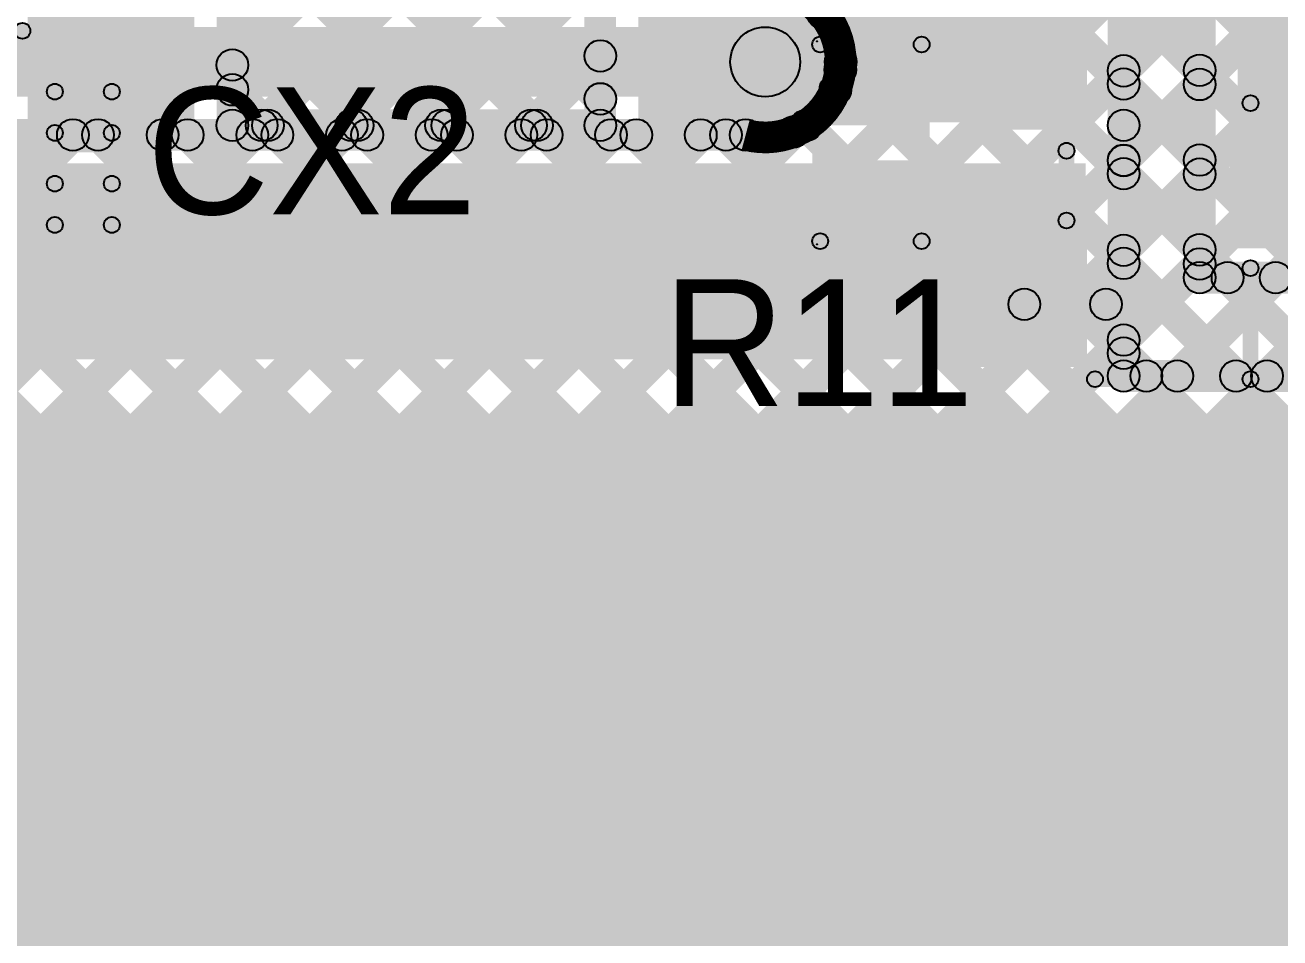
# Model space of a CAD drawing. Header units: millimetres. Extents: x -0.08 to 5.25, y -0.08 to 2.73.
# Drawn here: x 2.0906 to 2.4863, y 1.1489 to 1.4366 of the extents above; entities that cross this region are included whole.
import ezdxf

# ---------------------------------------------------------------- set-up
doc = ezdxf.new("R2010")
doc.units = ezdxf.units.MM
doc.header["$MEASUREMENT"] = 0
for name, color, linetype in [('BottomLayer', 5, 'Continuous'), ('TopLayer', 1, 'Continuous'), ('TopOverlay', 2, 'Continuous'), ('TopPaste', 8, 'Continuous'), ('TopSolder', 216, 'Continuous'), ('ViaHoleLayer', 16, 'Continuous')]:
    doc.layers.add(name, color=color, linetype=linetype)

# ---------------------------------------------------------------- blocks, each defined once
blk = doc.blocks.new('SOT23_3_32')
at = {"layer": 'TopLayer'}
for points in [[(0.01574, 0.02657), (-0.01575, 0.02657), (-0.01575, 0.05807), (0.01574, 0.05807)], [(-0.02166, -0.05807), (-0.05316, -0.05807), (-0.05316, -0.02657), (-0.02166, -0.02657)], [(0.05314, -0.05807), (0.02165, -0.05807), (0.02165, -0.02657), (0.05314, -0.02657)]]:
    blk.add_hatch(color=1, dxfattribs=at).paths.add_polyline_path(points)
at = {"layer": 'TopOverlay'}
h = blk.add_hatch(color=2, dxfattribs=at)
edge = h.paths.add_edge_path()
edge.add_arc((-0.06101, 0.029), 0.0025, 0, 360)
h = blk.add_hatch(color=2, dxfattribs=at)
edge = h.paths.add_edge_path()
edge.add_arc((-0.06101, 0.029), 0.0025, 0, 360)
for points in [[(-0.05851, -0.02), (-0.06351, -0.02), (-0.06351, 0.029), (-0.05851, 0.029)], [(-0.02601, 0.0315), (-0.02601, 0.0265), (-0.06101, 0.0265), (-0.06101, 0.0315)], [(0.06099, 0.0315), (0.06099, 0.0265), (0.02599, 0.0265), (0.02599, 0.0315)], [(0.06349, -0.02), (0.05849, -0.02), (0.05849, 0.029), (0.06349, 0.029)], [(0.01099, -0.0265), (0.01099, -0.0315), (-0.01101, -0.0315), (-0.01101, -0.0265)]]:
    blk.add_hatch(color=2, dxfattribs=at).paths.add_polyline_path(points)
h = blk.add_hatch(color=2, dxfattribs=at)
edge = h.paths.add_edge_path()
edge.add_arc((-0.02601, 0.029), 0.0025, 0, 360)
h = blk.add_hatch(color=2, dxfattribs=at)
edge = h.paths.add_edge_path()
edge.add_arc((0.02599, 0.029), 0.0025, 0, 360)
h = blk.add_hatch(color=2, dxfattribs=at)
edge = h.paths.add_edge_path()
edge.add_arc((0.06099, 0.029), 0.0025, 0, 360)
h = blk.add_hatch(color=2, dxfattribs=at)
edge = h.paths.add_edge_path()
edge.add_arc((0.06099, 0.029), 0.0025, 0, 360)
h = blk.add_hatch(color=2, dxfattribs=at)
edge = h.paths.add_edge_path()
edge.add_arc((-0.06101, -0.02), 0.0025, 0, 360)
h = blk.add_hatch(color=2, dxfattribs=at)
edge = h.paths.add_edge_path()
edge.add_arc((0.06099, -0.02), 0.0025, 0, 360)
h = blk.add_hatch(color=2, dxfattribs=at)
edge = h.paths.add_edge_path()
edge.add_arc((-0.01101, -0.029), 0.0025, 0, 360)
h = blk.add_hatch(color=2, dxfattribs=at)
edge = h.paths.add_edge_path()
edge.add_arc((0.01099, -0.029), 0.0025, 0, 360)
h = blk.add_hatch(color=2, dxfattribs=at)
edge = h.paths.add_edge_path()
edge.add_arc((-0.068, -0.044), 0.00492, 0, 360)
h = blk.add_hatch(color=2, dxfattribs=at)
edge = h.paths.add_edge_path()
edge.add_arc((-0.062, -0.044), 0.00492, 0, 360)
at = {"layer": 'TopPaste'}
for points in [[(0.01574, 0.02657), (-0.01575, 0.02657), (-0.01575, 0.05807), (0.01574, 0.05807)], [(-0.02166, -0.05807), (-0.05316, -0.05807), (-0.05316, -0.02657), (-0.02166, -0.02657)], [(0.05314, -0.05807), (0.02165, -0.05807), (0.02165, -0.02657), (0.05314, -0.02657)]]:
    blk.add_hatch(color=8, dxfattribs=at).paths.add_polyline_path(points)
at = {"layer": 'TopSolder'}
for points in [[(0.01974, 0.02257), (-0.01975, 0.02257), (-0.01975, 0.06207), (0.01974, 0.06207)], [(-0.01766, -0.06207), (-0.05716, -0.06207), (-0.05716, -0.02257), (-0.01766, -0.02257)], [(0.05714, -0.06207), (0.01765, -0.06207), (0.01765, -0.02257), (0.05714, -0.02257)]]:
    blk.add_hatch(color=216, dxfattribs=at).paths.add_polyline_path(points)
at = {"layer": 'TopOverlay', "const_width": 0.00984}
blk.add_lwpolyline([(-0.062, -0.044, 1), (-0.068, -0.044, 1)], format="xyb", close=True, dxfattribs=at)
at = {"layer": 'TopOverlay'}
for centre, radius in [((-0.06101, 0.029), 0.0025), ((-0.06101, 0.029), 0.0025), ((-0.02601, 0.029), 0.0025), ((0.02599, 0.029), 0.0025), ((0.06099, 0.029), 0.0025), ((0.06099, 0.029), 0.0025), ((-0.06101, -0.02), 0.0025), ((0.06099, -0.02), 0.0025), ((-0.01101, -0.029), 0.0025), ((0.01099, -0.029), 0.0025), ((-0.068, -0.044), 0.00492), ((-0.062, -0.044), 0.00492)]:
    blk.add_circle(centre, radius, dxfattribs=at)
blk = doc.blocks.new('NX3215SA_32_768K_STD_MUA_8_42')
at = {"layer": 'TopLayer'}
for points in [[(-0.0689, 0.03543), (-0.02953, 0.03543), (-0.02953, -0.03543), (-0.0689, -0.03543)], [(0.02953, 0.03543), (0.0689, 0.03543), (0.0689, -0.03543), (0.02953, -0.03543)]]:
    blk.add_hatch(color=1, dxfattribs=at).paths.add_polyline_path(points)
at = {"layer": 'TopOverlay'}
h = blk.add_hatch(color=2, dxfattribs=at)
edge = h.paths.add_edge_path()
edge.add_arc((-0.02, 0.031), 0.0025, 0, 360)
for points in [[(0.02, 0.0335), (0.02, 0.0285), (-0.02, 0.0285), (-0.02, 0.0335)], [(0.02, -0.0285), (0.02, -0.0335), (-0.02, -0.0335), (-0.02, -0.0285)]]:
    blk.add_hatch(color=2, dxfattribs=at).paths.add_polyline_path(points)
h = blk.add_hatch(color=2, dxfattribs=at)
edge = h.paths.add_edge_path()
edge.add_arc((0.02, 0.031), 0.0025, 0, 360)
h = blk.add_hatch(color=2, dxfattribs=at)
edge = h.paths.add_edge_path()
edge.add_arc((-0.02, -0.031), 0.0025, 0, 360)
h = blk.add_hatch(color=2, dxfattribs=at)
edge = h.paths.add_edge_path()
edge.add_arc((0.02, -0.031), 0.0025, 0, 360)
at = {"layer": 'TopPaste'}
for points in [[(-0.0689, 0.03543), (-0.02953, 0.03543), (-0.02953, -0.03543), (-0.0689, -0.03543)], [(0.02953, 0.03543), (0.0689, 0.03543), (0.0689, -0.03543), (0.02953, -0.03543)]]:
    blk.add_hatch(color=8, dxfattribs=at).paths.add_polyline_path(points)
at = {"layer": 'TopSolder'}
for points in [[(-0.0729, 0.03943), (-0.02553, 0.03943), (-0.02553, -0.03943), (-0.0729, -0.03943)], [(0.02553, 0.03943), (0.0729, 0.03943), (0.0729, -0.03943), (0.02553, -0.03943)]]:
    blk.add_hatch(color=216, dxfattribs=at).paths.add_polyline_path(points)
at = {"layer": 'TopOverlay'}
for centre in [(-0.02, 0.031), (0.02, 0.031), (-0.02, -0.031), (0.02, -0.031)]:
    blk.add_circle(centre, 0.0025, dxfattribs=at)
blk = doc.blocks.new('R__0402_61')
at = {"layer": 'TopLayer'}
for points in [[(-0.0275, -0.0125), (-0.0275, 0.0125), (-0.0095, 0.0125), (-0.0095, -0.0125)], [(0.0095, -0.0125), (0.0095, 0.0125), (0.0275, 0.0125), (0.0275, -0.0125)]]:
    blk.add_hatch(color=1, dxfattribs=at).paths.add_polyline_path(points)
at = {"layer": 'TopOverlay'}
h = blk.add_hatch(color=2, dxfattribs=at)
edge = h.paths.add_edge_path()
edge.add_arc((-0.031, 0.016), 0.0025, 0, 360)
h = blk.add_hatch(color=2, dxfattribs=at)
edge = h.paths.add_edge_path()
edge.add_arc((-0.031, 0.016), 0.0025, 0, 360)
for points in [[(-0.0285, -0.016), (-0.0335, -0.016), (-0.0335, 0.016), (-0.0285, 0.016)], [(0.031, 0.0185), (0.031, 0.0135), (-0.031, 0.0135), (-0.031, 0.0185)], [(0.0335, -0.016), (0.0285, -0.016), (0.0285, 0.016), (0.0335, 0.016)], [(0.031, -0.0135), (0.031, -0.0185), (-0.031, -0.0185), (-0.031, -0.0135)], [(0.032, -0.01694), (0.032, -0.01706), (-0.032, -0.01706), (-0.032, -0.01694)]]:
    blk.add_hatch(color=2, dxfattribs=at).paths.add_polyline_path(points)
h = blk.add_hatch(color=2, dxfattribs=at)
edge = h.paths.add_edge_path()
edge.add_arc((0.031, 0.016), 0.0025, 0, 360)
h = blk.add_hatch(color=2, dxfattribs=at)
edge = h.paths.add_edge_path()
edge.add_arc((0.031, 0.016), 0.0025, 0, 360)
h = blk.add_hatch(color=2, dxfattribs=at)
edge = h.paths.add_edge_path()
edge.add_arc((-0.031, -0.016), 0.0025, 0, 360)
h = blk.add_hatch(color=2, dxfattribs=at)
edge = h.paths.add_edge_path()
edge.add_arc((-0.031, -0.016), 0.0025, 0, 360)
h = blk.add_hatch(color=2, dxfattribs=at)
edge = h.paths.add_edge_path()
edge.add_arc((0.031, -0.016), 0.0025, 0, 360)
h = blk.add_hatch(color=2, dxfattribs=at)
edge = h.paths.add_edge_path()
edge.add_arc((0.031, -0.016), 0.0025, 0, 360)
h = blk.add_hatch(color=2, dxfattribs=at)
edge = h.paths.add_edge_path()
edge.add_arc((-0.032, -0.017), 0.0000635, 0, 360)
h = blk.add_hatch(color=2, dxfattribs=at)
edge = h.paths.add_edge_path()
edge.add_arc((0.032, -0.017), 0.0000635, 0, 360)
at = {"layer": 'TopPaste'}
for points in [[(-0.0275, -0.0125), (-0.0275, 0.0125), (-0.0095, 0.0125), (-0.0095, -0.0125)], [(0.0095, -0.0125), (0.0095, 0.0125), (0.0275, 0.0125), (0.0275, -0.0125)]]:
    blk.add_hatch(color=8, dxfattribs=at).paths.add_polyline_path(points)
at = {"layer": 'TopSolder'}
for points in [[(-0.0315, -0.0165), (-0.0315, 0.0165), (-0.0055, 0.0165), (-0.0055, -0.0165)], [(0.0055, -0.0165), (0.0055, 0.0165), (0.0315, 0.0165), (0.0315, -0.0165)]]:
    blk.add_hatch(color=216, dxfattribs=at).paths.add_polyline_path(points)
at = {"layer": 'TopOverlay'}
for centre, radius in [((-0.031, 0.016), 0.0025), ((-0.031, 0.016), 0.0025), ((0.031, 0.016), 0.0025), ((0.031, 0.016), 0.0025), ((-0.031, -0.016), 0.0025), ((-0.031, -0.016), 0.0025), ((0.031, -0.016), 0.0025), ((0.031, -0.016), 0.0025), ((-0.032, -0.017), 0.0000635), ((0.032, -0.017), 0.0000635)]:
    blk.add_circle(centre, radius, dxfattribs=at)
blk = doc.blocks.new('C___0201_95')
at = {"layer": 'TopLayer'}
for points in [[(-0.01772, 0.00591), (-0.00591, 0.00591), (-0.00591, -0.00591), (-0.01772, -0.00591)], [(0.00591, 0.00591), (0.01772, 0.00591), (0.01772, -0.00591), (0.00591, -0.00591)]]:
    blk.add_hatch(color=1, dxfattribs=at).paths.add_polyline_path(points)
at = {"layer": 'TopOverlay'}
h = blk.add_hatch(color=2, dxfattribs=at)
edge = h.paths.add_edge_path()
edge.add_arc((-0.021, 0.009), 0.0025, 0, 360)
h = blk.add_hatch(color=2, dxfattribs=at)
edge = h.paths.add_edge_path()
edge.add_arc((-0.021, 0.009), 0.0025, 0, 360)
for points in [[(-0.0235, 0.009), (-0.0185, 0.009), (-0.0185, -0.009), (-0.0235, -0.009)], [(-0.021, 0.0065), (-0.021, 0.0115), (-0.008, 0.0115), (-0.008, 0.0065)], [(0.008, 0.0065), (0.008, 0.0115), (0.021, 0.0115), (0.021, 0.0065)], [(0.0185, 0.009), (0.0235, 0.009), (0.0235, -0.009), (0.0185, -0.009)], [(-0.021, -0.0115), (-0.021, -0.0065), (-0.008, -0.0065), (-0.008, -0.0115)], [(0.008, -0.0115), (0.008, -0.0065), (0.021, -0.0065), (0.021, -0.0115)]]:
    blk.add_hatch(color=2, dxfattribs=at).paths.add_polyline_path(points)
h = blk.add_hatch(color=2, dxfattribs=at)
edge = h.paths.add_edge_path()
edge.add_arc((-0.008, 0.009), 0.0025, 0, 360)
h = blk.add_hatch(color=2, dxfattribs=at)
edge = h.paths.add_edge_path()
edge.add_arc((0.008, 0.009), 0.0025, 0, 360)
h = blk.add_hatch(color=2, dxfattribs=at)
edge = h.paths.add_edge_path()
edge.add_arc((0.021, 0.009), 0.0025, 0, 360)
h = blk.add_hatch(color=2, dxfattribs=at)
edge = h.paths.add_edge_path()
edge.add_arc((0.021, 0.009), 0.0025, 0, 360)
h = blk.add_hatch(color=2, dxfattribs=at)
edge = h.paths.add_edge_path()
edge.add_arc((-0.021, -0.009), 0.0025, 0, 360)
h = blk.add_hatch(color=2, dxfattribs=at)
edge = h.paths.add_edge_path()
edge.add_arc((-0.021, -0.009), 0.0025, 0, 360)
h = blk.add_hatch(color=2, dxfattribs=at)
edge = h.paths.add_edge_path()
edge.add_arc((-0.008, -0.009), 0.0025, 0, 360)
h = blk.add_hatch(color=2, dxfattribs=at)
edge = h.paths.add_edge_path()
edge.add_arc((0.008, -0.009), 0.0025, 0, 360)
h = blk.add_hatch(color=2, dxfattribs=at)
edge = h.paths.add_edge_path()
edge.add_arc((0.021, -0.009), 0.0025, 0, 360)
h = blk.add_hatch(color=2, dxfattribs=at)
edge = h.paths.add_edge_path()
edge.add_arc((0.021, -0.009), 0.0025, 0, 360)
at = {"layer": 'TopPaste'}
for points in [[(-0.01772, 0.00591), (-0.00591, 0.00591), (-0.00591, -0.00591), (-0.01772, -0.00591)], [(0.00591, 0.00591), (0.01772, 0.00591), (0.01772, -0.00591), (0.00591, -0.00591)]]:
    blk.add_hatch(color=8, dxfattribs=at).paths.add_polyline_path(points)
at = {"layer": 'TopSolder'}
for points in [[(-0.02172, 0.00991), (-0.00191, 0.00991), (-0.00191, -0.00991), (-0.02172, -0.00991)], [(0.00191, 0.00991), (0.02172, 0.00991), (0.02172, -0.00991), (0.00191, -0.00991)]]:
    blk.add_hatch(color=216, dxfattribs=at).paths.add_polyline_path(points)
at = {"layer": 'TopOverlay'}
for centre in [(-0.021, 0.009), (-0.021, 0.009), (-0.008, 0.009), (0.008, 0.009), (0.021, 0.009), (0.021, 0.009), (-0.021, -0.009), (-0.021, -0.009), (-0.008, -0.009), (0.008, -0.009), (0.021, -0.009), (0.021, -0.009)]:
    blk.add_circle(centre, 0.0025, dxfattribs=at)

msp = doc.modelspace()

# ---------------------------------------------------------------- hatches: boundary and pattern name
at = {"layer": 'BottomLayer'}
for points in [[(2.19295, 1.59846), (2.20002, 1.60554), (3.39495, 0.4106), (3.38788, 0.40353)], [(2.19295, 1.59846), (2.20002, 1.60554), (3.39495, 0.4106), (3.38788, 0.40353)], [(2.22123, 1.59846), (2.2283, 1.60554), (2.68754, 1.1463), (2.68046, 1.13923)], [(2.22123, 1.59846), (2.2283, 1.60554), (2.68754, 1.1463), (2.68046, 1.13923)], [(2.24951, 1.59846), (2.25658, 1.60554), (2.68754, 1.17458), (2.68046, 1.16751)], [(2.24952, 1.59846), (2.25659, 1.60554), (2.68754, 1.17459), (2.68046, 1.16752)], [(2.2778, 1.59846), (2.28487, 1.60554), (2.68754, 1.20287), (2.68046, 1.1958)], [(2.2778, 1.59846), (2.28487, 1.60554), (2.68754, 1.20287), (2.68046, 1.1958)], [(2.30608, 1.59846), (2.31316, 1.60554), (2.68754, 1.23116), (2.68046, 1.22408)], [(2.30608, 1.59846), (2.31315, 1.60554), (2.68754, 1.23115), (2.68046, 1.22408)], [(2.34963, 1.41259), (2.34256, 1.41966), (2.47461, 1.55171), (2.48168, 1.54464)], [(2.34963, 1.41259), (2.34256, 1.41966), (2.47461, 1.55171), (2.48168, 1.54464)], [(1.84291, 0.87759), (1.83584, 0.88466), (2.48846, 1.53727), (2.49553, 1.5302)], [(1.84291, 0.87759), (1.83584, 0.88466), (2.48846, 1.53727), (2.49553, 1.5302)], [(1.84291, 0.82102), (1.83584, 0.82809), (2.54129, 1.53354), (2.54836, 1.52646)], [(1.84291, 0.76445), (1.83584, 0.77152), (2.59786, 1.53354), (2.60493, 1.52646)], [(1.84291, 0.8493), (1.83584, 0.85637), (2.513, 1.53354), (2.52007, 1.52646)], [(1.84291, 0.79273), (1.83584, 0.79981), (2.56957, 1.53354), (2.57664, 1.52646)], [(1.84291, 0.73617), (1.83584, 0.74324), (2.62614, 1.53354), (2.63321, 1.52646)], [(1.84291, 0.76445), (1.83584, 0.77152), (2.59786, 1.53354), (2.60493, 1.52646)], [(1.84291, 0.79274), (1.83584, 0.79981), (2.56957, 1.53354), (2.57664, 1.52646)], [(1.84291, 0.73617), (1.83584, 0.74324), (2.62614, 1.53354), (2.63321, 1.52646)], [(1.84291, 0.82102), (1.83584, 0.82809), (2.54129, 1.53354), (2.54836, 1.52646)], [(1.84291, 0.8493), (1.83584, 0.85637), (2.513, 1.53354), (2.52007, 1.52646)], [(1.61166, 0.47663), (1.60459, 0.4837), (2.64232, 1.52143), (2.64939, 1.51436)], [(1.61166, 0.47663), (1.60459, 0.4837), (2.64232, 1.52143), (2.64939, 1.51436)], [(1.63483, 0.47151), (1.62776, 0.47859), (2.65646, 1.50729), (2.66353, 1.50021)], [(1.63483, 0.47152), (1.62776, 0.47859), (2.65646, 1.50729), (2.66353, 1.50021)], [(1.64906, 0.45746), (1.64199, 0.46453), (2.6706, 1.49314), (2.67767, 1.48607)], [(1.64906, 0.45746), (1.64199, 0.46453), (2.6706, 1.49314), (2.67767, 1.48607)], [(1.66321, 0.44332), (1.65613, 0.45039), (2.68474, 1.479), (2.69182, 1.47193)], [(1.66321, 0.44332), (1.65613, 0.45039), (2.68474, 1.479), (2.69181, 1.47193)], [(1.67735, 0.42918), (1.67028, 0.43625), (2.69889, 1.46486), (2.70596, 1.45779)], [(1.67735, 0.42918), (1.67028, 0.43625), (2.69889, 1.46486), (2.70596, 1.45779)], [(1.69149, 0.41504), (1.68442, 0.42211), (2.71303, 1.45072), (2.7201, 1.44365)], [(1.69149, 0.41504), (1.68442, 0.42211), (2.71303, 1.45072), (2.7201, 1.44365)], [(1.70563, 0.40089), (1.69856, 0.40797), (2.72717, 1.43658), (2.73424, 1.4295)], [(1.70563, 0.40089), (1.69856, 0.40797), (2.72717, 1.43657), (2.73424, 1.4295)], [(1.91005, 1.414), (1.91005, 1.436), (2.324, 1.436), (2.324, 1.414)], [(2.34415, 1.41898), (2.35122, 1.42605), (3.39, 0.38727), (3.38292, 0.3802)], [(2.34415, 1.41898), (2.35122, 1.42605), (3.39, 0.38727), (3.38292, 0.3802)], [(2.33338, 1.40146), (2.34045, 1.40853), (3.55945, 0.18954), (3.55238, 0.18246)], [(2.33338, 1.40146), (2.34045, 1.40853), (3.56145, 0.18754), (3.55438, 0.18046)], [(1.84291, 0.90587), (1.83584, 0.91294), (2.32934, 1.40644), (2.33641, 1.39937)], [(1.84291, 0.90587), (1.83584, 0.91294), (2.32934, 1.40644), (2.33641, 1.39937)], [(1.84291, 1.13215), (1.83584, 1.13922), (2.10216, 1.40554), (2.10923, 1.39846)], [(1.84291, 1.10386), (1.83584, 1.11093), (2.13045, 1.40554), (2.13752, 1.39846)], [(1.84291, 1.07558), (1.83584, 1.08265), (2.15873, 1.40554), (2.1658, 1.39846)], [(1.84291, 1.04729), (1.83584, 1.05436), (2.18701, 1.40554), (2.19408, 1.39846)], [(1.84291, 0.96244), (1.83584, 0.96951), (2.27187, 1.40554), (2.27894, 1.39846)], [(1.84291, 0.93416), (1.83584, 0.94123), (2.30015, 1.40554), (2.30722, 1.39846)], [(1.84291, 0.99072), (1.83584, 0.9978), (2.24358, 1.40554), (2.25065, 1.39846)], [(1.84291, 1.01901), (1.83584, 1.02608), (2.2153, 1.40554), (2.22237, 1.39846)], [(1.84291, 0.96244), (1.83584, 0.96951), (2.27187, 1.40554), (2.27894, 1.39846)], [(1.84291, 0.99073), (1.83584, 0.9978), (2.24358, 1.40554), (2.25065, 1.39846)], [(1.84291, 0.93416), (1.83584, 0.94123), (2.30015, 1.40554), (2.30722, 1.39846)], [(1.84291, 1.10386), (1.83584, 1.11093), (2.13044, 1.40554), (2.13752, 1.39846)], [(1.84291, 1.13215), (1.83584, 1.13922), (2.10216, 1.40554), (2.10923, 1.39846)], [(1.84291, 1.04729), (1.83584, 1.05437), (2.18701, 1.40554), (2.19408, 1.39846)], [(1.84291, 1.07558), (1.83584, 1.08265), (2.15873, 1.40554), (2.1658, 1.39846)], [(1.84291, 1.01901), (1.83584, 1.02608), (2.2153, 1.40554), (2.22237, 1.39846)], [(1.91223, 1.39835), (1.9193, 1.40542), (2.97119, 0.35354), (2.96411, 0.34646)], [(1.91223, 1.39835), (1.9193, 1.40542), (2.97118, 0.35354), (2.96411, 0.34646)], [(1.91621, 1.397), (1.91621, 1.407), (2.31784, 1.407), (2.31784, 1.397)], [(1.91621, 1.397), (1.91621, 1.407), (2.31784, 1.407), (2.31784, 1.397)], [(1.9404, 1.39846), (1.94747, 1.40554), (2.99947, 0.35354), (2.9924, 0.34646)], [(1.9404, 1.39846), (1.94747, 1.40554), (2.99947, 0.35354), (2.9924, 0.34646)], [(1.96868, 1.39846), (1.97575, 1.40554), (3.02775, 0.35354), (3.02068, 0.34646)], [(1.96868, 1.39846), (1.97575, 1.40554), (3.02775, 0.35354), (3.02068, 0.34646)], [(1.99697, 1.39846), (2.00404, 1.40554), (3.05604, 0.35354), (3.04897, 0.34646)], [(1.99697, 1.39846), (2.00404, 1.40554), (3.05604, 0.35354), (3.04897, 0.34646)], [(2.02525, 1.39846), (2.03232, 1.40554), (3.08432, 0.35354), (3.07725, 0.34646)], [(2.02525, 1.39846), (2.03232, 1.40554), (3.08432, 0.35354), (3.07725, 0.34646)], [(2.05353, 1.39846), (2.06061, 1.40554), (3.11261, 0.35354), (3.10553, 0.34646)], [(2.05354, 1.39846), (2.06061, 1.40554), (3.11261, 0.35354), (3.10554, 0.34646)], [(2.08182, 1.39846), (2.08889, 1.40554), (3.14089, 0.35354), (3.13382, 0.34646)], [(2.08182, 1.39846), (2.08889, 1.40554), (3.14089, 0.35354), (3.13382, 0.34646)], [(2.1101, 1.39846), (2.11718, 1.40554), (3.17514, 0.34757), (3.16807, 0.3405)], [(2.1101, 1.39846), (2.11717, 1.40554), (3.17513, 0.34758), (3.16806, 0.3405)], [(2.13839, 1.39846), (2.14546, 1.40554), (3.36146, 0.18954), (3.35439, 0.18246)], [(2.13839, 1.39846), (2.14546, 1.40554), (3.36346, 0.18754), (3.35639, 0.18046)], [(2.16667, 1.39846), (2.17374, 1.40554), (3.38974, 0.18954), (3.38267, 0.18246)], [(2.16667, 1.39846), (2.17374, 1.40554), (3.39174, 0.18754), (3.38467, 0.18046)], [(2.19496, 1.39846), (2.20203, 1.40554), (3.41803, 0.18954), (3.41096, 0.18246)], [(2.19496, 1.39846), (2.20203, 1.40554), (3.42003, 0.18754), (3.41296, 0.18046)], [(2.22324, 1.39846), (2.23031, 1.40554), (3.44631, 0.18954), (3.43924, 0.18246)], [(2.22324, 1.39846), (2.23031, 1.40554), (3.44831, 0.18754), (3.44124, 0.18046)], [(2.25152, 1.39846), (2.2586, 1.40554), (3.4766, 0.18754), (3.46952, 0.18046)], [(2.25153, 1.39846), (2.2586, 1.40554), (3.4746, 0.18954), (3.46753, 0.18246)], [(2.27981, 1.39846), (2.28688, 1.40554), (3.50288, 0.18954), (3.49581, 0.18246)], [(2.27981, 1.39846), (2.28688, 1.40554), (3.50488, 0.18754), (3.49781, 0.18046)], [(2.30809, 1.39846), (2.31517, 1.40554), (3.53117, 0.18954), (3.52409, 0.18246)], [(2.30809, 1.39846), (2.31516, 1.40554), (3.53316, 0.18754), (3.52609, 0.18046)], [(1.88746, 1.39483), (1.89454, 1.4019), (2.94695, 0.34948), (2.93988, 0.34241)], [(1.88746, 1.39483), (1.89454, 1.4019), (2.94695, 0.34948), (2.93988, 0.34241)], [(1.88746, 1.36655), (1.89454, 1.37362), (2.93339, 0.33476), (2.92632, 0.32769)], [(1.88746, 1.36654), (1.89454, 1.37362), (2.93339, 0.33476), (2.92632, 0.32769)], [(1.71977, 0.38675), (1.7127, 0.39382), (2.68046, 1.36159), (2.68754, 1.35451)], [(1.71977, 0.38675), (1.7127, 0.39382), (2.68046, 1.36158), (2.68754, 1.35451)], [(1.88746, 1.33826), (1.89454, 1.34533), (2.93558, 0.30428), (2.92851, 0.29721)], [(1.88746, 1.33826), (1.89454, 1.34533), (2.93559, 0.30428), (2.92851, 0.29721)]]:
    msp.add_hatch(color=5, dxfattribs=at).paths.add_polyline_path(points)
h = msp.add_hatch(color=5, dxfattribs=at)
edge = h.paths.add_edge_path()
edge.add_arc((2.34213, 1.44044), 0.005, 0, 360)
h = msp.add_hatch(color=5, dxfattribs=at)
edge = h.paths.add_edge_path()
edge.add_arc((2.34213, 1.44044), 0.005, 0, 360)
h = msp.add_hatch(color=5, dxfattribs=at)
edge = h.paths.add_edge_path()
edge.add_arc((2.324, 1.425), 0.01181, 0, 360)
h = msp.add_hatch(color=5, dxfattribs=at)
edge = h.paths.add_edge_path()
edge.add_arc((2.324, 1.425), 0.011, 0, 360)
h = msp.add_hatch(color=5, dxfattribs=at)
edge = h.paths.add_edge_path()
edge.add_arc((2.34781, 1.425), 0.005, 0, 360)
h = msp.add_hatch(color=5, dxfattribs=at)
edge = h.paths.add_edge_path()
edge.add_arc((2.34781, 1.425), 0.005, 0, 360)
h = msp.add_hatch(color=5, dxfattribs=at)
edge = h.paths.add_edge_path()
edge.add_arc((2.34781, 1.425), 0.005, 0, 360)
h = msp.add_hatch(color=5, dxfattribs=at)
edge = h.paths.add_edge_path()
edge.add_arc((2.34781, 1.425), 0.005, 0, 360)
h = msp.add_hatch(color=5, dxfattribs=at)
edge = h.paths.add_edge_path()
edge.add_arc((2.34768, 1.42252), 0.005, 0, 360)
h = msp.add_hatch(color=5, dxfattribs=at)
edge = h.paths.add_edge_path()
edge.add_arc((2.34768, 1.42252), 0.005, 0, 360)
h = msp.add_hatch(color=5, dxfattribs=at)
edge = h.paths.add_edge_path()
edge.add_arc((2.34609, 1.41612), 0.005, 0, 360)
h = msp.add_hatch(color=5, dxfattribs=at)
edge = h.paths.add_edge_path()
edge.add_arc((2.3461, 1.41613), 0.005, 0, 360)
h = msp.add_hatch(color=5, dxfattribs=at)
edge = h.paths.add_edge_path()
edge.add_arc((2.33692, 1.405), 0.005, 0, 360)
h = msp.add_hatch(color=5, dxfattribs=at)
edge = h.paths.add_edge_path()
edge.add_arc((2.33692, 1.405), 0.005, 0, 360)
h = msp.add_hatch(color=5, dxfattribs=at)
edge = h.paths.add_edge_path()
edge.add_arc((2.1057, 1.402), 0.005, 0, 360)
h = msp.add_hatch(color=5, dxfattribs=at)
edge = h.paths.add_edge_path()
edge.add_arc((2.1057, 1.402), 0.005, 0, 360)
h = msp.add_hatch(color=5, dxfattribs=at)
edge = h.paths.add_edge_path()
edge.add_arc((2.11364, 1.402), 0.005, 0, 360)
h = msp.add_hatch(color=5, dxfattribs=at)
edge = h.paths.add_edge_path()
edge.add_arc((2.11364, 1.402), 0.005, 0, 360)
h = msp.add_hatch(color=5, dxfattribs=at)
edge = h.paths.add_edge_path()
edge.add_arc((2.13398, 1.402), 0.005, 0, 360)
h = msp.add_hatch(color=5, dxfattribs=at)
edge = h.paths.add_edge_path()
edge.add_arc((2.13398, 1.402), 0.005, 0, 360)
h = msp.add_hatch(color=5, dxfattribs=at)
edge = h.paths.add_edge_path()
edge.add_arc((2.14192, 1.402), 0.005, 0, 360)
h = msp.add_hatch(color=5, dxfattribs=at)
edge = h.paths.add_edge_path()
edge.add_arc((2.14192, 1.402), 0.005, 0, 360)
h = msp.add_hatch(color=5, dxfattribs=at)
edge = h.paths.add_edge_path()
edge.add_arc((2.16227, 1.402), 0.005, 0, 360)
h = msp.add_hatch(color=5, dxfattribs=at)
edge = h.paths.add_edge_path()
edge.add_arc((2.16226, 1.402), 0.005, 0, 360)
h = msp.add_hatch(color=5, dxfattribs=at)
edge = h.paths.add_edge_path()
edge.add_arc((2.17021, 1.402), 0.005, 0, 360)
h = msp.add_hatch(color=5, dxfattribs=at)
edge = h.paths.add_edge_path()
edge.add_arc((2.17021, 1.402), 0.005, 0, 360)
h = msp.add_hatch(color=5, dxfattribs=at)
edge = h.paths.add_edge_path()
edge.add_arc((2.19055, 1.402), 0.005, 0, 360)
h = msp.add_hatch(color=5, dxfattribs=at)
edge = h.paths.add_edge_path()
edge.add_arc((2.19055, 1.402), 0.005, 0, 360)
h = msp.add_hatch(color=5, dxfattribs=at)
edge = h.paths.add_edge_path()
edge.add_arc((2.19849, 1.402), 0.005, 0, 360)
h = msp.add_hatch(color=5, dxfattribs=at)
edge = h.paths.add_edge_path()
edge.add_arc((2.19849, 1.402), 0.005, 0, 360)
h = msp.add_hatch(color=5, dxfattribs=at)
edge = h.paths.add_edge_path()
edge.add_arc((2.21883, 1.402), 0.005, 0, 360)
h = msp.add_hatch(color=5, dxfattribs=at)
edge = h.paths.add_edge_path()
edge.add_arc((2.21883, 1.402), 0.005, 0, 360)
h = msp.add_hatch(color=5, dxfattribs=at)
edge = h.paths.add_edge_path()
edge.add_arc((2.22678, 1.402), 0.005, 0, 360)
h = msp.add_hatch(color=5, dxfattribs=at)
edge = h.paths.add_edge_path()
edge.add_arc((2.22678, 1.402), 0.005, 0, 360)
h = msp.add_hatch(color=5, dxfattribs=at)
edge = h.paths.add_edge_path()
edge.add_arc((2.24712, 1.402), 0.005, 0, 360)
h = msp.add_hatch(color=5, dxfattribs=at)
edge = h.paths.add_edge_path()
edge.add_arc((2.24712, 1.402), 0.005, 0, 360)
h = msp.add_hatch(color=5, dxfattribs=at)
edge = h.paths.add_edge_path()
edge.add_arc((2.25506, 1.402), 0.005, 0, 360)
h = msp.add_hatch(color=5, dxfattribs=at)
edge = h.paths.add_edge_path()
edge.add_arc((2.25506, 1.402), 0.005, 0, 360)
h = msp.add_hatch(color=5, dxfattribs=at)
edge = h.paths.add_edge_path()
edge.add_arc((2.2754, 1.402), 0.005, 0, 360)
h = msp.add_hatch(color=5, dxfattribs=at)
edge = h.paths.add_edge_path()
edge.add_arc((2.2754, 1.402), 0.005, 0, 360)
h = msp.add_hatch(color=5, dxfattribs=at)
edge = h.paths.add_edge_path()
edge.add_arc((2.28335, 1.402), 0.005, 0, 360)
h = msp.add_hatch(color=5, dxfattribs=at)
edge = h.paths.add_edge_path()
edge.add_arc((2.28334, 1.402), 0.005, 0, 360)
h = msp.add_hatch(color=5, dxfattribs=at)
edge = h.paths.add_edge_path()
edge.add_arc((2.30369, 1.402), 0.005, 0, 360)
h = msp.add_hatch(color=5, dxfattribs=at)
edge = h.paths.add_edge_path()
edge.add_arc((2.30369, 1.402), 0.005, 0, 360)
h = msp.add_hatch(color=5, dxfattribs=at)
edge = h.paths.add_edge_path()
edge.add_arc((2.31163, 1.402), 0.005, 0, 360)
h = msp.add_hatch(color=5, dxfattribs=at)
edge = h.paths.add_edge_path()
edge.add_arc((2.31163, 1.402), 0.005, 0, 360)
h = msp.add_hatch(color=5, dxfattribs=at)
edge = h.paths.add_edge_path()
edge.add_arc((2.31784, 1.402), 0.005, 0, 360)
h = msp.add_hatch(color=5, dxfattribs=at)
edge = h.paths.add_edge_path()
edge.add_arc((2.31784, 1.402), 0.005, 0, 360)
h = msp.add_hatch(color=5, dxfattribs=at)
edge = h.paths.add_edge_path()
edge.add_arc((2.31784, 1.402), 0.005, 0, 360)
h = msp.add_hatch(color=5, dxfattribs=at)
edge = h.paths.add_edge_path()
edge.add_arc((2.31784, 1.402), 0.005, 0, 360)
h = msp.add_hatch(color=5, dxfattribs=at)
edge = h.paths.add_edge_path()
edge.add_arc((2.33288, 1.40291), 0.005, 0, 360)
h = msp.add_hatch(color=5, dxfattribs=at)
edge = h.paths.add_edge_path()
edge.add_arc((2.33287, 1.4029), 0.005, 0, 360)
at = {"layer": 'TopLayer'}
for points in [[(2.15954, 1.42048), (2.15246, 1.42755), (2.38045, 1.65554), (2.38752, 1.64846)], [(2.15954, 1.42048), (2.15246, 1.42756), (2.38044, 1.65554), (2.38752, 1.64846)], [(2.1688, 1.40146), (2.16173, 1.40854), (2.40873, 1.65554), (2.4158, 1.64846)], [(2.1688, 1.40146), (2.16173, 1.40854), (2.40873, 1.65554), (2.4158, 1.64846)], [(2.19708, 1.40146), (2.19001, 1.40854), (2.43701, 1.65554), (2.44408, 1.64846)], [(2.19708, 1.40146), (2.19001, 1.40854), (2.43701, 1.65554), (2.44408, 1.64846)], [(2.161, 1.405), (2.151, 1.405), (2.151, 1.559), (2.161, 1.559)], [(2.161, 1.405), (2.151, 1.405), (2.151, 1.559), (2.161, 1.559)], [(2.09143, 1.4), (2.144, 1.4), (2.144, 1.547), (2.09143, 1.547)], [(2.466, 1.357), (2.456, 1.357), (2.456, 1.546), (2.466, 1.546)], [(2.466, 1.357), (2.456, 1.357), (2.456, 1.546), (2.466, 1.546)], [(2.15246, 1.52581), (2.15954, 1.53288), (2.27554, 1.41688), (2.26846, 1.40981)], [(2.15246, 1.52581), (2.15954, 1.53288), (2.27554, 1.41688), (2.26846, 1.40981)], [(2.473, 1.369), (2.509, 1.369), (2.509, 1.534), (2.473, 1.534)], [(2.15246, 1.49753), (2.15954, 1.5046), (2.2556, 1.40854), (2.24853, 1.40146)], [(2.15246, 1.49752), (2.15954, 1.5046), (2.2556, 1.40854), (2.24852, 1.40146)], [(2.15246, 1.46924), (2.15954, 1.47631), (2.22731, 1.40854), (2.22024, 1.40146)], [(2.15246, 1.46924), (2.15954, 1.47631), (2.22731, 1.40854), (2.22024, 1.40146)], [(2.22537, 1.40146), (2.2183, 1.40854), (2.26846, 1.4587), (2.27554, 1.45163)], [(2.22537, 1.40146), (2.2183, 1.40854), (2.26846, 1.4587), (2.27554, 1.45163)], [(2.277, 1.405), (2.267, 1.405), (2.267, 1.456), (2.277, 1.456)], [(2.277, 1.405), (2.267, 1.405), (2.267, 1.456), (2.277, 1.456)], [(2.442, 1.405), (2.432, 1.405), (2.432, 1.456), (2.442, 1.456)], [(2.442, 1.405), (2.432, 1.405), (2.432, 1.456), (2.442, 1.456)], [(2.43346, 1.4428), (2.44054, 1.44987), (2.46454, 1.42587), (2.45746, 1.4188)], [(2.43346, 1.4428), (2.44054, 1.44987), (2.46454, 1.42587), (2.45746, 1.4188)], [(2.44054, 1.41864), (2.43346, 1.42571), (2.45746, 1.44971), (2.46454, 1.44264)], [(2.44054, 1.41864), (2.43346, 1.42571), (2.45746, 1.44971), (2.46454, 1.44264)], [(2.15246, 1.44096), (2.15954, 1.44803), (2.19903, 1.40854), (2.19196, 1.40146)], [(2.15246, 1.44096), (2.15954, 1.44803), (2.19903, 1.40854), (2.19196, 1.40146)], [(2.284, 1.406), (2.425, 1.406), (2.425, 1.444), (2.284, 1.444)], [(2.25365, 1.40146), (2.24658, 1.40854), (2.26846, 1.43042), (2.27554, 1.42335)], [(2.25365, 1.40146), (2.24658, 1.40854), (2.26846, 1.43042), (2.27554, 1.42335)], [(2.43346, 1.41452), (2.44054, 1.42159), (2.46454, 1.39759), (2.45746, 1.39052)], [(2.43346, 1.41451), (2.44054, 1.42158), (2.46454, 1.39758), (2.45746, 1.39051)], [(2.44054, 1.39036), (2.43346, 1.39743), (2.45746, 1.42143), (2.46454, 1.41436)], [(2.44054, 1.39036), (2.43346, 1.39743), (2.45746, 1.42143), (2.46454, 1.41436)], [(2.15246, 1.41267), (2.15954, 1.41974), (2.17074, 1.40854), (2.16367, 1.40146)], [(2.15246, 1.41267), (2.15954, 1.41974), (2.17074, 1.40854), (2.16367, 1.40146)], [(2.156, 1.4), (2.156, 1.41), (2.272, 1.41), (2.272, 1.4)], [(2.156, 1.4), (2.156, 1.41), (2.272, 1.41), (2.272, 1.4)], [(2.442, 1.394), (2.432, 1.394), (2.432, 1.405), (2.442, 1.405)], [(2.442, 1.394), (2.432, 1.394), (2.432, 1.405), (2.442, 1.405)], [(2.442, 1.394), (2.432, 1.394), (2.432, 1.405), (2.442, 1.405)], [(2.442, 1.394), (2.432, 1.394), (2.432, 1.405), (2.442, 1.405)], [(1.929, 1.3312), (2.425, 1.3312), (2.425, 1.393), (1.929, 1.393)], [(2.442, 1.326), (2.432, 1.326), (2.432, 1.394), (2.442, 1.394)], [(2.442, 1.326), (2.432, 1.326), (2.432, 1.394), (2.442, 1.394)], [(2.43346, 1.38623), (2.44054, 1.3933), (2.46454, 1.3693), (2.45746, 1.36223)], [(2.43346, 1.38623), (2.44054, 1.3933), (2.46454, 1.3693), (2.45746, 1.36223)], [(2.44054, 1.36207), (2.43346, 1.36914), (2.45746, 1.39314), (2.46454, 1.38607)], [(2.44054, 1.36207), (2.43346, 1.36914), (2.45746, 1.39314), (2.46454, 1.38607)], [(2.43346, 1.35795), (2.44054, 1.36502), (2.47602, 1.32954), (2.46895, 1.32246)], [(2.43346, 1.35795), (2.44054, 1.36502), (2.47602, 1.32954), (2.46895, 1.32246)], [(2.44054, 1.33379), (2.43346, 1.34086), (2.45746, 1.36486), (2.46454, 1.35779)], [(2.44054, 1.33379), (2.43346, 1.34086), (2.45746, 1.36486), (2.46454, 1.35779)], [(2.461, 1.352), (2.461, 1.362), (2.521, 1.362), (2.521, 1.352)], [(2.461, 1.352), (2.461, 1.362), (2.521, 1.362), (2.521, 1.352)], [(2.4575, 1.32246), (2.45042, 1.32954), (2.48142, 1.36054), (2.4885, 1.35346)], [(2.4575, 1.32246), (2.45043, 1.32954), (2.48143, 1.36054), (2.4885, 1.35346)], [(2.46623, 1.35346), (2.4733, 1.36054), (2.5043, 1.32954), (2.49723, 1.32246)], [(2.46623, 1.35346), (2.4733, 1.36054), (2.5043, 1.32954), (2.49723, 1.32246)], [(2.48578, 1.32246), (2.47871, 1.32954), (2.50971, 1.36054), (2.51678, 1.35346)], [(2.48578, 1.32246), (2.47871, 1.32954), (2.50971, 1.36054), (2.51678, 1.35346)], [(2.40568, 1.3436), (2.40568, 1.3536), (2.43143, 1.3536), (2.43143, 1.3436)], [(2.40568, 1.3436), (2.40568, 1.3536), (2.43143, 1.3536), (2.43143, 1.3436)], [(2.43346, 1.32966), (2.44054, 1.33673), (2.44773, 1.32954), (2.44066, 1.32246)], [(2.43346, 1.32966), (2.44054, 1.33673), (2.44773, 1.32954), (2.44066, 1.32246)], [(2.437, 1.321), (2.437, 1.331), (2.655, 1.331), (2.655, 1.321)], [(2.437, 1.321), (2.437, 1.331), (2.655, 1.331), (2.655, 1.321)], [(1.902, 1.03641), (2.757, 1.03641), (2.757, 1.314), (1.902, 1.314)]]:
    msp.add_hatch(color=1, dxfattribs=at).paths.add_polyline_path(points)
h = msp.add_hatch(color=1, dxfattribs=at)
edge = h.paths.add_edge_path()
edge.add_arc((2.324, 1.425), 0.01181, 0, 360)
h = msp.add_hatch(color=1, dxfattribs=at)
edge = h.paths.add_edge_path()
edge.add_arc((2.156, 1.42402), 0.005, 0, 360)
h = msp.add_hatch(color=1, dxfattribs=at)
edge = h.paths.add_edge_path()
edge.add_arc((2.156, 1.42402), 0.005, 0, 360)
h = msp.add_hatch(color=1, dxfattribs=at)
edge = h.paths.add_edge_path()
edge.add_arc((2.272, 1.42688), 0.005, 0, 360)
h = msp.add_hatch(color=1, dxfattribs=at)
edge = h.paths.add_edge_path()
edge.add_arc((2.272, 1.42688), 0.005, 0, 360)
h = msp.add_hatch(color=1, dxfattribs=at)
edge = h.paths.add_edge_path()
edge.add_arc((2.437, 1.42218), 0.005, 0, 360)
h = msp.add_hatch(color=1, dxfattribs=at)
edge = h.paths.add_edge_path()
edge.add_arc((2.437, 1.42218), 0.005, 0, 360)
h = msp.add_hatch(color=1, dxfattribs=at)
edge = h.paths.add_edge_path()
edge.add_arc((2.461, 1.42234), 0.005, 0, 360)
h = msp.add_hatch(color=1, dxfattribs=at)
edge = h.paths.add_edge_path()
edge.add_arc((2.461, 1.42233), 0.005, 0, 360)
h = msp.add_hatch(color=1, dxfattribs=at)
edge = h.paths.add_edge_path()
edge.add_arc((2.156, 1.41621), 0.005, 0, 360)
h = msp.add_hatch(color=1, dxfattribs=at)
edge = h.paths.add_edge_path()
edge.add_arc((2.156, 1.41621), 0.005, 0, 360)
h = msp.add_hatch(color=1, dxfattribs=at)
edge = h.paths.add_edge_path()
edge.add_arc((2.437, 1.41805), 0.005, 0, 360)
h = msp.add_hatch(color=1, dxfattribs=at)
edge = h.paths.add_edge_path()
edge.add_arc((2.437, 1.41805), 0.005, 0, 360)
h = msp.add_hatch(color=1, dxfattribs=at)
edge = h.paths.add_edge_path()
edge.add_arc((2.461, 1.41789), 0.005, 0, 360)
h = msp.add_hatch(color=1, dxfattribs=at)
edge = h.paths.add_edge_path()
edge.add_arc((2.461, 1.41789), 0.005, 0, 360)
h = msp.add_hatch(color=1, dxfattribs=at)
edge = h.paths.add_edge_path()
edge.add_arc((2.272, 1.41335), 0.005, 0, 360)
h = msp.add_hatch(color=1, dxfattribs=at)
edge = h.paths.add_edge_path()
edge.add_arc((2.272, 1.41334), 0.005, 0, 360)
h = msp.add_hatch(color=1, dxfattribs=at)
edge = h.paths.add_edge_path()
edge.add_arc((2.156, 1.405), 0.005, 0, 360)
h = msp.add_hatch(color=1, dxfattribs=at)
edge = h.paths.add_edge_path()
edge.add_arc((2.156, 1.405), 0.005, 0, 360)
h = msp.add_hatch(color=1, dxfattribs=at)
edge = h.paths.add_edge_path()
edge.add_arc((2.156, 1.405), 0.005, 0, 360)
h = msp.add_hatch(color=1, dxfattribs=at)
edge = h.paths.add_edge_path()
edge.add_arc((2.156, 1.405), 0.005, 0, 360)
h = msp.add_hatch(color=1, dxfattribs=at)
edge = h.paths.add_edge_path()
edge.add_arc((2.16527, 1.405), 0.005, 0, 360)
h = msp.add_hatch(color=1, dxfattribs=at)
edge = h.paths.add_edge_path()
edge.add_arc((2.16526, 1.405), 0.005, 0, 360)
h = msp.add_hatch(color=1, dxfattribs=at)
edge = h.paths.add_edge_path()
edge.add_arc((2.16721, 1.405), 0.005, 0, 360)
h = msp.add_hatch(color=1, dxfattribs=at)
edge = h.paths.add_edge_path()
edge.add_arc((2.16721, 1.405), 0.005, 0, 360)
h = msp.add_hatch(color=1, dxfattribs=at)
edge = h.paths.add_edge_path()
edge.add_arc((2.19355, 1.405), 0.005, 0, 360)
h = msp.add_hatch(color=1, dxfattribs=at)
edge = h.paths.add_edge_path()
edge.add_arc((2.19355, 1.405), 0.005, 0, 360)
h = msp.add_hatch(color=1, dxfattribs=at)
edge = h.paths.add_edge_path()
edge.add_arc((2.19549, 1.405), 0.005, 0, 360)
h = msp.add_hatch(color=1, dxfattribs=at)
edge = h.paths.add_edge_path()
edge.add_arc((2.19549, 1.405), 0.005, 0, 360)
h = msp.add_hatch(color=1, dxfattribs=at)
edge = h.paths.add_edge_path()
edge.add_arc((2.22183, 1.405), 0.005, 0, 360)
h = msp.add_hatch(color=1, dxfattribs=at)
edge = h.paths.add_edge_path()
edge.add_arc((2.22183, 1.405), 0.005, 0, 360)
h = msp.add_hatch(color=1, dxfattribs=at)
edge = h.paths.add_edge_path()
edge.add_arc((2.22378, 1.405), 0.005, 0, 360)
h = msp.add_hatch(color=1, dxfattribs=at)
edge = h.paths.add_edge_path()
edge.add_arc((2.22378, 1.405), 0.005, 0, 360)
h = msp.add_hatch(color=1, dxfattribs=at)
edge = h.paths.add_edge_path()
edge.add_arc((2.25012, 1.405), 0.005, 0, 360)
h = msp.add_hatch(color=1, dxfattribs=at)
edge = h.paths.add_edge_path()
edge.add_arc((2.25012, 1.405), 0.005, 0, 360)
h = msp.add_hatch(color=1, dxfattribs=at)
edge = h.paths.add_edge_path()
edge.add_arc((2.25206, 1.405), 0.005, 0, 360)
h = msp.add_hatch(color=1, dxfattribs=at)
edge = h.paths.add_edge_path()
edge.add_arc((2.25206, 1.405), 0.005, 0, 360)
h = msp.add_hatch(color=1, dxfattribs=at)
edge = h.paths.add_edge_path()
edge.add_arc((2.272, 1.405), 0.005, 0, 360)
h = msp.add_hatch(color=1, dxfattribs=at)
edge = h.paths.add_edge_path()
edge.add_arc((2.272, 1.405), 0.005, 0, 360)
h = msp.add_hatch(color=1, dxfattribs=at)
edge = h.paths.add_edge_path()
edge.add_arc((2.272, 1.405), 0.005, 0, 360)
h = msp.add_hatch(color=1, dxfattribs=at)
edge = h.paths.add_edge_path()
edge.add_arc((2.272, 1.405), 0.005, 0, 360)
h = msp.add_hatch(color=1, dxfattribs=at)
edge = h.paths.add_edge_path()
edge.add_arc((2.437, 1.405), 0.005, 0, 360)
h = msp.add_hatch(color=1, dxfattribs=at)
edge = h.paths.add_edge_path()
edge.add_arc((2.437, 1.405), 0.005, 0, 360)
h = msp.add_hatch(color=1, dxfattribs=at)
edge = h.paths.add_edge_path()
edge.add_arc((2.437, 1.405), 0.005, 0, 360)
h = msp.add_hatch(color=1, dxfattribs=at)
edge = h.paths.add_edge_path()
edge.add_arc((2.437, 1.405), 0.005, 0, 360)
h = msp.add_hatch(color=1, dxfattribs=at)
edge = h.paths.add_edge_path()
edge.add_arc((2.437, 1.405), 0.005, 0, 360)
h = msp.add_hatch(color=1, dxfattribs=at)
edge = h.paths.add_edge_path()
edge.add_arc((2.437, 1.405), 0.005, 0, 360)
h = msp.add_hatch(color=1, dxfattribs=at)
edge = h.paths.add_edge_path()
edge.add_arc((2.437, 1.394), 0.005, 0, 360)
h = msp.add_hatch(color=1, dxfattribs=at)
edge = h.paths.add_edge_path()
edge.add_arc((2.437, 1.394), 0.005, 0, 360)
h = msp.add_hatch(color=1, dxfattribs=at)
edge = h.paths.add_edge_path()
edge.add_arc((2.437, 1.394), 0.005, 0, 360)
h = msp.add_hatch(color=1, dxfattribs=at)
edge = h.paths.add_edge_path()
edge.add_arc((2.437, 1.394), 0.005, 0, 360)
h = msp.add_hatch(color=1, dxfattribs=at)
edge = h.paths.add_edge_path()
edge.add_arc((2.437, 1.394), 0.005, 0, 360)
h = msp.add_hatch(color=1, dxfattribs=at)
edge = h.paths.add_edge_path()
edge.add_arc((2.437, 1.394), 0.005, 0, 360)
h = msp.add_hatch(color=1, dxfattribs=at)
edge = h.paths.add_edge_path()
edge.add_arc((2.437, 1.39389), 0.005, 0, 360)
h = msp.add_hatch(color=1, dxfattribs=at)
edge = h.paths.add_edge_path()
edge.add_arc((2.437, 1.39389), 0.005, 0, 360)
h = msp.add_hatch(color=1, dxfattribs=at)
edge = h.paths.add_edge_path()
edge.add_arc((2.461, 1.39405), 0.005, 0, 360)
h = msp.add_hatch(color=1, dxfattribs=at)
edge = h.paths.add_edge_path()
edge.add_arc((2.461, 1.39405), 0.005, 0, 360)
h = msp.add_hatch(color=1, dxfattribs=at)
edge = h.paths.add_edge_path()
edge.add_arc((2.437, 1.38977), 0.005, 0, 360)
h = msp.add_hatch(color=1, dxfattribs=at)
edge = h.paths.add_edge_path()
edge.add_arc((2.437, 1.38977), 0.005, 0, 360)
h = msp.add_hatch(color=1, dxfattribs=at)
edge = h.paths.add_edge_path()
edge.add_arc((2.461, 1.38961), 0.005, 0, 360)
h = msp.add_hatch(color=1, dxfattribs=at)
edge = h.paths.add_edge_path()
edge.add_arc((2.461, 1.38961), 0.005, 0, 360)
h = msp.add_hatch(color=1, dxfattribs=at)
edge = h.paths.add_edge_path()
edge.add_arc((2.437, 1.36561), 0.005, 0, 360)
h = msp.add_hatch(color=1, dxfattribs=at)
edge = h.paths.add_edge_path()
edge.add_arc((2.437, 1.36561), 0.005, 0, 360)
h = msp.add_hatch(color=1, dxfattribs=at)
edge = h.paths.add_edge_path()
edge.add_arc((2.461, 1.36577), 0.005, 0, 360)
h = msp.add_hatch(color=1, dxfattribs=at)
edge = h.paths.add_edge_path()
edge.add_arc((2.461, 1.36577), 0.005, 0, 360)
h = msp.add_hatch(color=1, dxfattribs=at)
edge = h.paths.add_edge_path()
edge.add_arc((2.437, 1.36148), 0.005, 0, 360)
h = msp.add_hatch(color=1, dxfattribs=at)
edge = h.paths.add_edge_path()
edge.add_arc((2.437, 1.36148), 0.005, 0, 360)
h = msp.add_hatch(color=1, dxfattribs=at)
edge = h.paths.add_edge_path()
edge.add_arc((2.461, 1.36132), 0.005, 0, 360)
h = msp.add_hatch(color=1, dxfattribs=at)
edge = h.paths.add_edge_path()
edge.add_arc((2.461, 1.36132), 0.005, 0, 360)
h = msp.add_hatch(color=1, dxfattribs=at)
edge = h.paths.add_edge_path()
edge.add_arc((2.461, 1.357), 0.005, 0, 360)
h = msp.add_hatch(color=1, dxfattribs=at)
edge = h.paths.add_edge_path()
edge.add_arc((2.461, 1.357), 0.005, 0, 360)
h = msp.add_hatch(color=1, dxfattribs=at)
edge = h.paths.add_edge_path()
edge.add_arc((2.461, 1.357), 0.005, 0, 360)
h = msp.add_hatch(color=1, dxfattribs=at)
edge = h.paths.add_edge_path()
edge.add_arc((2.461, 1.357), 0.005, 0, 360)
h = msp.add_hatch(color=1, dxfattribs=at)
edge = h.paths.add_edge_path()
edge.add_arc((2.46977, 1.357), 0.005, 0, 360)
h = msp.add_hatch(color=1, dxfattribs=at)
edge = h.paths.add_edge_path()
edge.add_arc((2.46977, 1.357), 0.005, 0, 360)
h = msp.add_hatch(color=1, dxfattribs=at)
edge = h.paths.add_edge_path()
edge.add_arc((2.48496, 1.357), 0.005, 0, 360)
h = msp.add_hatch(color=1, dxfattribs=at)
edge = h.paths.add_edge_path()
edge.add_arc((2.48496, 1.357), 0.005, 0, 360)
h = msp.add_hatch(color=1, dxfattribs=at)
edge = h.paths.add_edge_path()
edge.add_arc((2.40568, 1.3486), 0.005, 0, 360)
h = msp.add_hatch(color=1, dxfattribs=at)
edge = h.paths.add_edge_path()
edge.add_arc((2.40568, 1.3486), 0.005, 0, 360)
h = msp.add_hatch(color=1, dxfattribs=at)
edge = h.paths.add_edge_path()
edge.add_arc((2.43143, 1.3486), 0.005, 0, 360)
h = msp.add_hatch(color=1, dxfattribs=at)
edge = h.paths.add_edge_path()
edge.add_arc((2.43143, 1.3486), 0.005, 0, 360)
h = msp.add_hatch(color=1, dxfattribs=at)
edge = h.paths.add_edge_path()
edge.add_arc((2.437, 1.33732), 0.005, 0, 360)
h = msp.add_hatch(color=1, dxfattribs=at)
edge = h.paths.add_edge_path()
edge.add_arc((2.437, 1.33732), 0.005, 0, 360)
h = msp.add_hatch(color=1, dxfattribs=at)
edge = h.paths.add_edge_path()
edge.add_arc((2.437, 1.3332), 0.005, 0, 360)
h = msp.add_hatch(color=1, dxfattribs=at)
edge = h.paths.add_edge_path()
edge.add_arc((2.437, 1.3332), 0.005, 0, 360)
h = msp.add_hatch(color=1, dxfattribs=at)
edge = h.paths.add_edge_path()
edge.add_arc((2.437, 1.326), 0.005, 0, 360)
h = msp.add_hatch(color=1, dxfattribs=at)
edge = h.paths.add_edge_path()
edge.add_arc((2.437, 1.326), 0.005, 0, 360)
h = msp.add_hatch(color=1, dxfattribs=at)
edge = h.paths.add_edge_path()
edge.add_arc((2.437, 1.326), 0.005, 0, 360)
h = msp.add_hatch(color=1, dxfattribs=at)
edge = h.paths.add_edge_path()
edge.add_arc((2.437, 1.326), 0.005, 0, 360)
h = msp.add_hatch(color=1, dxfattribs=at)
edge = h.paths.add_edge_path()
edge.add_arc((2.4442, 1.326), 0.005, 0, 360)
h = msp.add_hatch(color=1, dxfattribs=at)
edge = h.paths.add_edge_path()
edge.add_arc((2.4442, 1.326), 0.005, 0, 360)
h = msp.add_hatch(color=1, dxfattribs=at)
edge = h.paths.add_edge_path()
edge.add_arc((2.45396, 1.326), 0.005, 0, 360)
h = msp.add_hatch(color=1, dxfattribs=at)
edge = h.paths.add_edge_path()
edge.add_arc((2.45396, 1.326), 0.005, 0, 360)
h = msp.add_hatch(color=1, dxfattribs=at)
edge = h.paths.add_edge_path()
edge.add_arc((2.47248, 1.326), 0.005, 0, 360)
h = msp.add_hatch(color=1, dxfattribs=at)
edge = h.paths.add_edge_path()
edge.add_arc((2.47248, 1.326), 0.005, 0, 360)
h = msp.add_hatch(color=1, dxfattribs=at)
edge = h.paths.add_edge_path()
edge.add_arc((2.48225, 1.326), 0.005, 0, 360)
h = msp.add_hatch(color=1, dxfattribs=at)
edge = h.paths.add_edge_path()
edge.add_arc((2.48224, 1.326), 0.005, 0, 360)
at = {"layer": 'ViaHoleLayer'}
h = msp.add_hatch(color=16, dxfattribs=at)
edge = h.paths.add_edge_path()
edge.add_arc((2.324, 1.425), 0.00591, 0, 360)

# ---------------------------------------------------------------- linework, layer by layer
at = {"layer": 'BottomLayer', "const_width": 0.01}
for points in [[(2.31784, 1.448, -0.493128), (2.34781, 1.425)], [(2.31784, 1.448, -0.493128), (2.34781, 1.425)], [(2.34781, 1.425, -0.493128), (2.31784, 1.402)], [(2.34781, 1.425, -0.493128), (2.31784, 1.402)]]:
    msp.add_lwpolyline(points, format="xyb", dxfattribs=at)
at = {"layer": 'BottomLayer'}
for centre, radius in [((2.34213, 1.44044), 0.005), ((2.34213, 1.44044), 0.005), ((2.324, 1.425), 0.011), ((2.34781, 1.425), 0.005), ((2.34781, 1.425), 0.005), ((2.34781, 1.425), 0.005), ((2.34781, 1.425), 0.005), ((2.34768, 1.42252), 0.005), ((2.34768, 1.42252), 0.005), ((2.34609, 1.41612), 0.005), ((2.3461, 1.41613), 0.005), ((2.33692, 1.405), 0.005), ((2.33692, 1.405), 0.005), ((2.1057, 1.402), 0.005), ((2.1057, 1.402), 0.005), ((2.11364, 1.402), 0.005), ((2.11364, 1.402), 0.005), ((2.13398, 1.402), 0.005), ((2.13398, 1.402), 0.005), ((2.14192, 1.402), 0.005), ((2.14192, 1.402), 0.005), ((2.16226, 1.402), 0.005), ((2.16227, 1.402), 0.005), ((2.17021, 1.402), 0.005), ((2.17021, 1.402), 0.005), ((2.19055, 1.402), 0.005), ((2.19055, 1.402), 0.005), ((2.19849, 1.402), 0.005), ((2.19849, 1.402), 0.005), ((2.21883, 1.402), 0.005), ((2.21883, 1.402), 0.005), ((2.22678, 1.402), 0.005), ((2.22678, 1.402), 0.005), ((2.24712, 1.402), 0.005), ((2.24712, 1.402), 0.005), ((2.25506, 1.402), 0.005), ((2.25506, 1.402), 0.005), ((2.2754, 1.402), 0.005), ((2.2754, 1.402), 0.005), ((2.28334, 1.402), 0.005), ((2.28335, 1.402), 0.005), ((2.30369, 1.402), 0.005), ((2.30369, 1.402), 0.005), ((2.31163, 1.402), 0.005), ((2.31163, 1.402), 0.005), ((2.31784, 1.402), 0.005), ((2.31784, 1.402), 0.005), ((2.31784, 1.402), 0.005), ((2.31784, 1.402), 0.005), ((2.33287, 1.4029), 0.005), ((2.33288, 1.40291), 0.005)]:
    msp.add_circle(centre, radius, dxfattribs=at)
at = {"layer": 'TopLayer'}
for centre in [(2.156, 1.42402), (2.156, 1.42402), (2.272, 1.42688), (2.272, 1.42688), (2.437, 1.42218), (2.437, 1.42218), (2.461, 1.42234), (2.461, 1.42233), (2.156, 1.41621), (2.156, 1.41621), (2.437, 1.41805), (2.437, 1.41805), (2.461, 1.41789), (2.461, 1.41789), (2.272, 1.41335), (2.272, 1.41334), (2.156, 1.405), (2.156, 1.405), (2.156, 1.405), (2.156, 1.405), (2.16526, 1.405), (2.16527, 1.405), (2.16721, 1.405), (2.16721, 1.405), (2.19355, 1.405), (2.19355, 1.405), (2.19549, 1.405), (2.19549, 1.405), (2.22183, 1.405), (2.22183, 1.405), (2.22378, 1.405), (2.22378, 1.405), (2.25012, 1.405), (2.25012, 1.405), (2.25206, 1.405), (2.25206, 1.405), (2.272, 1.405), (2.272, 1.405), (2.272, 1.405), (2.272, 1.405), (2.437, 1.405), (2.437, 1.405), (2.437, 1.405), (2.437, 1.405), (2.437, 1.405), (2.437, 1.405), (2.437, 1.394), (2.437, 1.394), (2.437, 1.394), (2.437, 1.394), (2.437, 1.394), (2.437, 1.394), (2.437, 1.39389), (2.437, 1.39389), (2.461, 1.39405), (2.461, 1.39405), (2.437, 1.38977), (2.437, 1.38977), (2.461, 1.38961), (2.461, 1.38961), (2.437, 1.36561), (2.437, 1.36561), (2.461, 1.36577), (2.461, 1.36577), (2.437, 1.36148), (2.437, 1.36148), (2.461, 1.36132), (2.461, 1.36132), (2.461, 1.357), (2.461, 1.357), (2.461, 1.357), (2.461, 1.357), (2.46977, 1.357), (2.46977, 1.357), (2.48496, 1.357), (2.48496, 1.357), (2.40568, 1.3486), (2.40568, 1.3486), (2.43143, 1.3486), (2.43143, 1.3486), (2.437, 1.33732), (2.437, 1.33732), (2.437, 1.3332), (2.437, 1.3332), (2.437, 1.326), (2.437, 1.326), (2.437, 1.326), (2.437, 1.326), (2.4442, 1.326), (2.4442, 1.326), (2.45396, 1.326), (2.45396, 1.326), (2.47248, 1.326), (2.47248, 1.326), (2.48224, 1.326), (2.48225, 1.326)]:
    msp.add_circle(centre, 0.005, dxfattribs=at)

# ---------------------------------------------------------------- block references
for name, p, rotation in [('NX3215SA_32_768K_STD_MUA_8_42', (2.06979, 1.46581), 180), ('SOT23_3_32', (2.448, 1.38599), 270), ('R__0402_61', (2.35732, 1.3995), 270), ('C___0201_95', (2.109, 1.39462), 90)]:
    msp.add_blockref(name, p, dxfattribs=dict(rotation=rotation))

# ---------------------------------------------------------------- texts
at = {"layer": 'TopOverlay'}
for s, p in [('CX2', (2.129, 1.377)), ('R11', (2.29173, 1.31651))]:
    msp.add_text(s, height=0.04, dxfattribs=at).set_placement(p)

doc.saveas('drawing.dxf')
